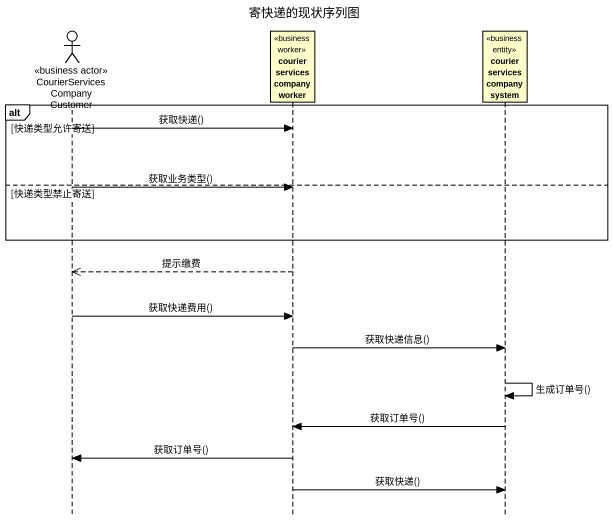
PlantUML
@startuml
title 寄快递的现状序列图
hide footbox
actor "CourierServicesCompanyCustomer" as CourierServicesCompanyCustom <<business actor>>
participant "courier services company worker" as courier_services_company <<business worker>>
participant "courier services company system" as courier_services_company_2 <<business entity>>

alt 快递类型允许寄送
  CourierServicesCompanyCustom -> courier_services_company : 获取快递()
else 快递类型禁止寄送
  CourierServicesCompanyCustom -> courier_services_company : 获取业务类型()
end
courier_services_company -->> CourierServicesCompanyCustom : 提示缴费
CourierServicesCompanyCustom -> courier_services_company : 获取快递费用()
courier_services_company -> courier_services_company_2 : 获取快递信息()
courier_services_company_2 -> courier_services_company_2 : 生成订单号()
courier_services_company_2 -> courier_services_company : 获取订单号()
courier_services_company -> CourierServicesCompanyCustom : 获取订单号()
courier_services_company -> courier_services_company_2 : 获取快递()
@enduml
